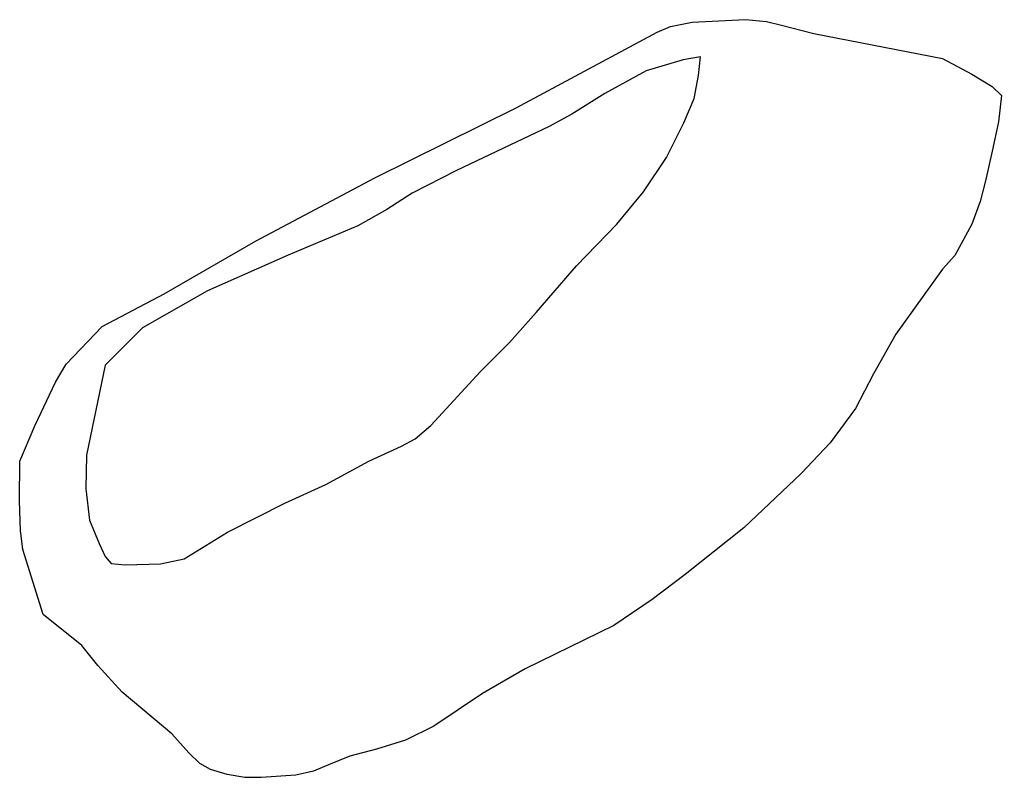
# Model space of a CAD drawing. Extents: x -886 to 651, y -59 to 942.
# Drawn here: x -511.9 to -459.7, y 169.8 to 210.1 of the extents above; entities that cross this region are included whole.
import ezdxf

# ---------------------------------------------------------------- set-up
doc = ezdxf.new("R2010")
doc.units = 0

msp = doc.modelspace()

# ---------------------------------------------------------------- linework, layer by layer
at = {"layer": 'IMAGES'}
for p, q in [((-476.120705, 209.997931), (-473.27294, 210.14233)), ((-473.27294, 210.14233), (-472.160092, 210.037681)), ((-477.97802, 209.48217), (-477.266063, 209.771005)), ((-477.266063, 209.771005), (-476.120705, 209.997931)), ((-472.160092, 210.037681), (-471.426558, 209.863129)), ((-471.426558, 209.863129), (-469.64208, 209.39819)), ((-485.48973, 205.43725), (-477.97802, 209.48217)), ((-469.64208, 209.39819), (-462.79052, 208.07787)), ((-476.585624, 208.00645), (-478.55614, 207.41772)), ((-475.66747, 208.16186), (-476.585624, 208.00645)), ((-475.770601, 207.171414), (-475.66747, 208.16186)), ((-462.79052, 208.07787), (-461.222171, 207.242395)), ((-478.55614, 207.41772), (-480.753274, 206.200547)), ((-475.99755, 205.93334), (-475.770601, 207.171414)), ((-461.222171, 207.242395), (-460.143925, 206.580956)), ((-460.143925, 206.580956), (-459.6538, 206.09741)), ((-480.753274, 206.200547), (-482.51708, 205.10717)), ((-476.555, 204.64355), (-475.99755, 205.93334)), ((-459.6538, 206.09741), (-459.808991, 204.704913)), ((-492.9995, 201.72241), (-485.48973, 205.43725)), ((-482.51708, 205.10717), (-483.724848, 204.45687)), ((-483.724848, 204.45687), (-485.48973, 203.62084)), ((-477.48388, 202.79663), (-476.555, 204.64355)), ((-459.808991, 204.704913), (-460.14989, 203.1267)), ((-485.48973, 203.62084), (-488.656755, 202.104764)), ((-478.711329, 200.96031), (-477.48388, 202.79663)), ((-460.14989, 203.1267), (-460.500314, 201.557696)), ((-499.35497, 198.33959), (-492.9995, 201.72241)), ((-488.656755, 202.104764), (-491.01903, 200.89819)), ((-460.500314, 201.557696), (-460.77605, 200.455785)), ((-491.01903, 200.89819), (-492.370504, 200.031004)), ((-480.1245, 199.2478), (-478.711329, 200.96031)), ((-460.77605, 200.455785), (-461.22216, 199.24584)), ((-492.370504, 200.031004), (-493.9077, 199.16381)), ((-493.9077, 199.16381), (-497.62255, 197.59545)), ((-482.27001, 197.019066), (-480.1245, 199.2478)), ((-461.22216, 199.24584), (-462.130139, 197.585275)), ((-504.22606, 195.53295), (-499.35497, 198.33959)), ((-497.62255, 197.59545), (-501.91356, 195.69702)), ((-462.130139, 197.585275), (-462.79052, 196.85327)), ((-484.41552, 194.54272), (-482.27001, 197.019066)), ((-462.79052, 196.85327), (-465.26708, 193.38647)), ((-507.52684, 193.79858), (-504.22606, 195.53295)), ((-501.91356, 195.69702), (-505.38036, 193.71655)), ((-485.83994, 192.943404), (-484.41552, 194.54272)), ((-509.44286, 191.78491), (-507.52684, 193.79858)), ((-505.38036, 193.71655), (-507.36278, 191.73608)), ((-465.26708, 193.38647), (-466.46413, 191.281211)), ((-487.38817, 191.406), (-485.83994, 192.943404)), ((-510.00341, 190.82787), (-509.44286, 191.78491)), ((-507.36278, 191.73608), (-508.35302, 186.94897)), ((-490.0288, 188.51733), (-487.38817, 191.406)), ((-466.46413, 191.281211), (-467.41356, 189.42358)), ((-511.107384, 188.506724), (-510.00341, 190.82787)), ((-467.41356, 189.42358), (-468.765041, 187.598294)), ((-511.90184, 186.61889), (-511.107384, 188.506724)), ((-490.857937, 187.814456), (-490.0288, 188.51733)), ((-491.586336, 187.413347), (-490.857937, 187.814456)), ((-493.32958, 186.61889), (-491.586336, 187.413347)), ((-468.765041, 187.598294), (-470.30223, 185.95873)), ((-511.911677, 184.51397), (-511.90184, 186.61889)), ((-508.35302, 186.94897), (-508.393805, 185.153665)), ((-495.619996, 185.380828), (-493.32958, 186.61889)), ((-470.30223, 185.95873), (-473.35692, 183.06811)), ((-508.393805, 185.153665), (-508.187, 183.48217)), ((-497.78661, 184.39037), (-495.619996, 185.380828)), ((-511.866217, 182.927551), (-511.911677, 184.51397)), ((-500.840651, 182.84313), (-497.78661, 184.39037)), ((-508.187, 183.48217), (-507.67078, 182.234039)), ((-511.73583, 181.91381), (-511.866217, 182.927551)), ((-473.35692, 183.06811), (-476.49169, 180.5935)), ((-503.15184, 181.41967), (-500.840651, 182.84313)), ((-510.66356, 178.44702), (-511.73583, 181.91381)), ((-507.67078, 182.234039), (-507.3507, 181.544249)), ((-507.3507, 181.544249), (-507.03075, 181.17163)), ((-504.416055, 181.152159), (-503.15184, 181.41967)), ((-507.03075, 181.17163), (-506.29833, 181.09353)), ((-506.29833, 181.0935), (-504.416055, 181.152159)), ((-506.29833, 181.09353), (-506.29833, 181.0935)), ((-476.49169, 180.5935), (-478.23537, 179.262155)), ((-478.23537, 179.262155), (-480.28856, 177.86889)), ((-508.59911, 176.79663), (-510.66356, 178.44702)), ((-480.28856, 177.86889), (-484.99364, 175.55834)), ((-507.743501, 175.744056), (-508.59911, 176.79663)), ((-506.45458, 174.32006), (-507.743501, 175.744056)), ((-484.99364, 175.55834), (-487.273455, 174.247664)), ((-503.812, 172.09155), (-506.45458, 174.32006)), ((-487.273455, 174.247664), (-489.86278, 172.50366)), ((-489.86278, 172.50366), (-491.366632, 171.763545)), ((-502.904556, 171.080425), (-503.812, 172.09155)), ((-491.366632, 171.763545), (-492.91704, 171.286699)), ((-502.327117, 170.512956), (-502.904556, 171.080425)), ((-494.343638, 170.902708), (-495.47606, 170.44116)), ((-492.91704, 171.286699), (-494.343638, 170.902708)), ((-501.7495, 170.19311), (-502.327117, 170.512956)), ((-495.47606, 170.44116), (-496.276323, 170.104439)), ((-500.872247, 169.92515), (-501.7495, 170.19311)), ((-499.93309, 169.781), (-500.872247, 169.92515)), ((-497.212465, 169.905655), (-499.062, 169.77905)), ((-496.276323, 170.104439), (-497.212465, 169.905655)), ((-499.062, 169.779), (-499.93309, 169.781)), ((-499.062, 169.77905), (-499.062, 169.779))]:
    msp.add_line(p, q, dxfattribs=at)

doc.saveas('drawing.dxf')
